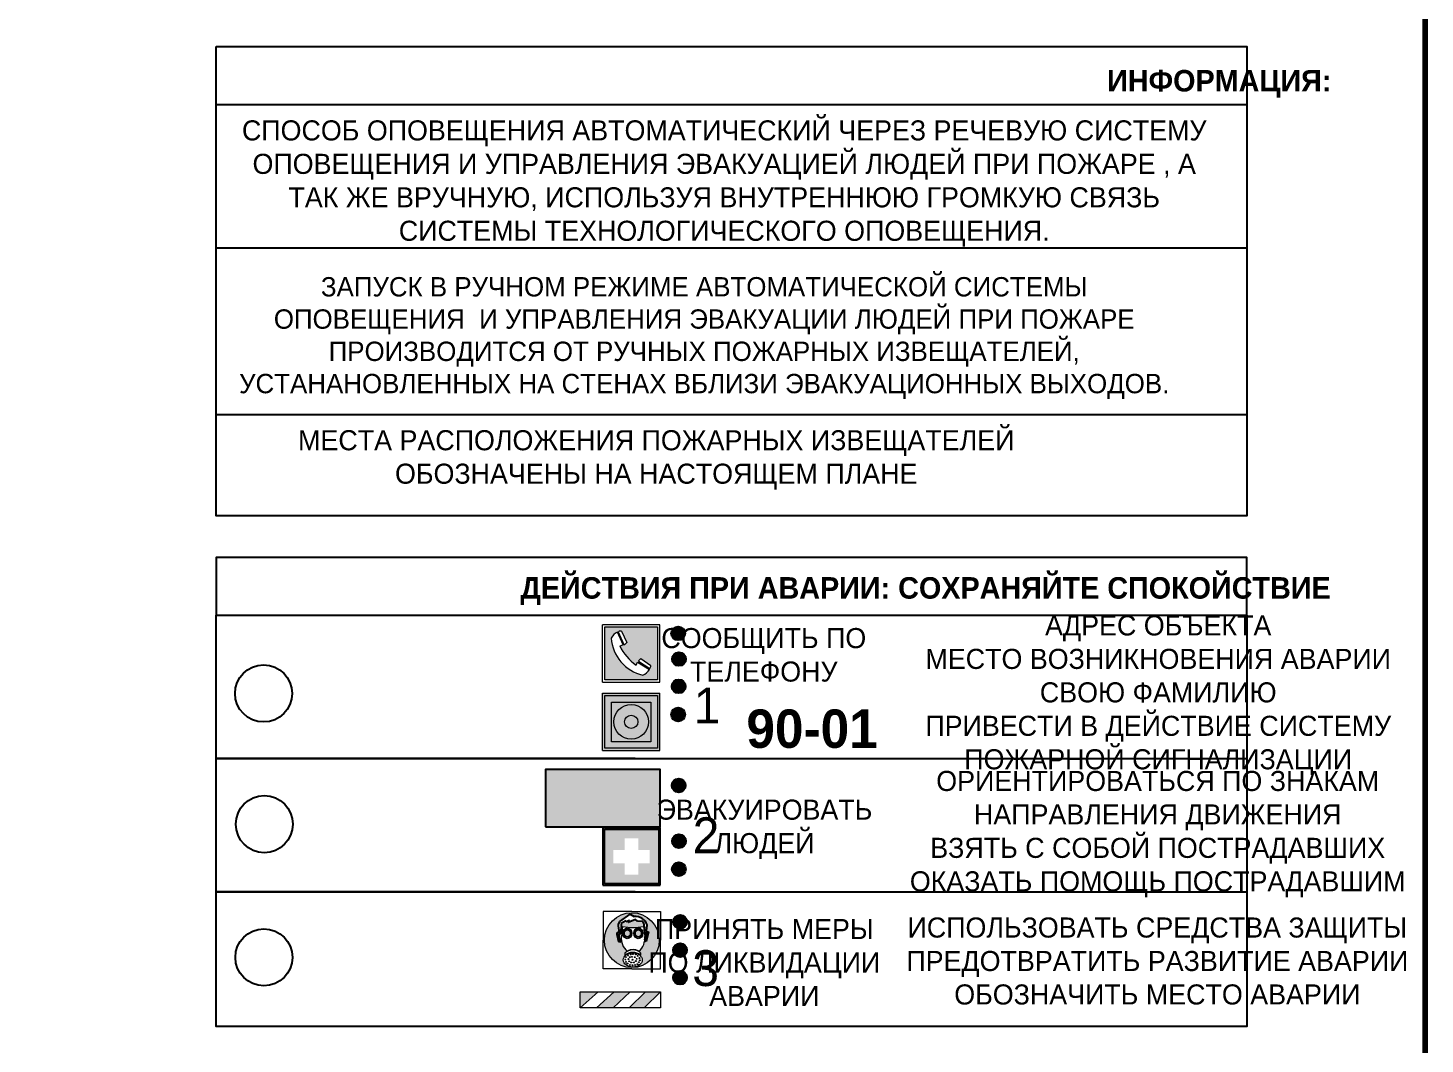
# Model space of a CAD drawing. Header units: millimetres. Extents: x 13810 to 67229, y 12374 to 21950.
# Drawn here: x 38926.6 to 39121.5, y 18792.4 to 18934.2 of the extents above; entities that cross this region are included whole.
import ezdxf

# ---------------------------------------------------------------- set-up
doc = ezdxf.new("R2010")
doc.units = ezdxf.units.MM
doc.styles.add('обычный', font='arial.ttf')

# ---------------------------------------------------------------- blocks, each defined once
blk = doc.blocks.new('A$C38D26F80')
h = blk.add_hatch(color=5)
h.dxf.hatch_style = 1
h.paths.add_polyline_path([(-8.77, -4.48, 1), (-0.19, -4.48, 1)])
h.paths.add_polyline_path([(-6.75, -3.58), (-6.75, -3.31), (-6.62, -3.22), (-6.5, -3.22), (-6.42, -3.3), (-6.39, -3.28), (-6.59, -2.23), (-6.59, -2.01), (-6.38, -1.58), (-4.76, -0.4), (-4.13, -0.79, -0.362848), (-2.1, -2.1, -0.201049), (-2.17, -2.48, 0.085434), (-2.26, -3.13), (-1.9, -3.16), (-2.25, -4.7), (-2.4, -4.59), (-2.43, -4.34), (-2.36, -4.34), (-2.14, -3.34), (-2.47, -3.42), (-2.58, -1.95), (-2.77, -1.58), (-3.58, -1.52), (-3.92, -1.26), (-5.05, -1.73), (-4.87, -1.39), (-5.41, -1.6), (-5.41, -1.46), (-6.13, -1.87), (-6.18, -3.5), (-6.56, -3.47), (-6.37, -4.59), (-6.16, -4.43), (-6.16, -4.66), (-6.36, -4.79), (-6.37, -4.8), (-6.51, -4.76)], flags=16)
h.paths.add_polyline_path([(-6.51, -4.76), (-6.36, -4.79), (-6.37, -4.8)], flags=0)
h.paths.add_polyline_path([(-5.92, -2.34, 0.089508), (-2.67, -2.35), (-2.48, -3.88, -0.268602), (-3.4, -6.18, 0.262449), (-5.2, -6.18, -0.268602), (-6.11, -3.88)], flags=16)
edge = h.paths.add_edge_path(flags=16)
edge.add_ellipse((-5.19, -3.41), major_axis=(0, 0.842), ratio=0.848992, start_angle=0, end_angle=360)
edge = h.paths.add_edge_path(flags=0)
edge.add_ellipse((-5.19, -3.39), major_axis=(0, 0.665), ratio=0.853798, start_angle=0, end_angle=360)
edge = h.paths.add_edge_path(flags=0)
edge.add_ellipse((-5.19, -3.4), major_axis=(0, 0.528), ratio=0.864094, start_angle=0, end_angle=360)
edge = h.paths.add_edge_path(flags=16)
edge.add_ellipse((-3.47, -3.4), major_axis=(0, 0.842), ratio=0.848992, start_angle=0, end_angle=360)
h.paths.add_polyline_path([(-3.13, -6.45), (-3.13, -6.84, 0.383174), (-5.57, -6.85), (-5.57, -6.49, -0.369952)], flags=16)
edge = h.paths.add_edge_path(flags=0)
edge.add_ellipse((-3.47, -3.39), major_axis=(0, 0.665), ratio=0.853798, start_angle=0, end_angle=360)
edge = h.paths.add_edge_path(flags=0)
edge.add_ellipse((-3.47, -3.4), major_axis=(0, 0.528), ratio=0.864094, start_angle=0, end_angle=360)
edge = h.paths.add_edge_path(flags=16)
edge.add_ellipse((-4.34, -7.57), major_axis=(-1.48, 0), ratio=0.744955, start_angle=0, end_angle=360)
h.paths.add_polyline_path([(-5.01, -6.85, -1), (-5.15, -6.85, -1)], flags=0)
h.paths.add_polyline_path([(-5.33, -7.14, -1), (-5.47, -7.14, -1)], flags=0)
h.paths.add_polyline_path([(-4.61, -6.71, -1), (-4.74, -6.71, -1)], flags=16)
h.paths.add_polyline_path([(-5.43, -7.51, -1), (-5.57, -7.51, -1)], flags=0)
h.paths.add_polyline_path([(-4.26, -6.67, -1), (-4.4, -6.67, -1)], flags=16)
h.paths.add_polyline_path([(-4.74, -7.14, -1), (-4.88, -7.14, -1)], flags=0)
h.paths.add_polyline_path([(-4.93, -7.43, -1), (-5.07, -7.43, -1)], flags=0)
h.paths.add_polyline_path([(-4.41, -7.07, -1), (-4.54, -7.07, -1)], flags=0)
h.paths.add_polyline_path([(-5.33, -7.87, -1), (-5.46, -7.87, -1)], flags=0)
h.paths.add_polyline_path([(-3.8, -6.71, -1), (-3.94, -6.71, -1)], flags=16)
h.paths.add_polyline_path([(-4.85, -7.78, -1), (-4.98, -7.78, -1)], flags=0)
h.paths.add_polyline_path([(-3.96, -7.14, -1), (-4.1, -7.14, -1)], flags=0)
h.paths.add_polyline_path([(-4.33, -7.53, -1), (-4.47, -7.53, -1)], flags=0)
h.paths.add_polyline_path([(-5.09, -8.12, -1), (-5.23, -8.12, -1)], flags=0)
h.paths.add_polyline_path([(-3.5, -6.94, -1), (-3.64, -6.94, -1)], flags=0)
h.paths.add_polyline_path([(-4.54, -7.97, -1), (-4.68, -7.97, -1)], flags=0)
h.paths.add_polyline_path([(-3.66, -7.39, -1), (-3.8, -7.39, -1)], flags=0)
h.paths.add_polyline_path([(-4.73, -8.35, -1), (-4.86, -8.35, -1)], flags=0)
h.paths.add_polyline_path([(-4.09, -7.96, -1), (-4.23, -7.96, -1)], flags=0)
h.paths.add_polyline_path([(-3.77, -7.74, -1), (-3.91, -7.74, -1)], flags=0)
h.paths.add_polyline_path([(-3.22, -7.27, -1), (-3.35, -7.27, -1)], flags=0)
h.paths.add_polyline_path([(-4.34, -8.4, -1), (-4.47, -8.4, -1)], flags=0)
h.paths.add_polyline_path([(-3.16, -7.61, -1), (-3.3, -7.61, -1)], flags=0)
h.paths.add_polyline_path([(-3.9, -8.35, -1), (-4.04, -8.35, -1)], flags=0)
h.paths.add_polyline_path([(-3.32, -7.91, -1), (-3.46, -7.91, -1)], flags=0)
h.paths.add_polyline_path([(-3.55, -8.23, -1), (-3.69, -8.23, -1)], flags=0)
at = {"color": 5, "lineweight": 5}
for p, q in [((-4.48, 0), (-8.96, 0)), ((-8.96, 0), (-8.96, -4.48)), ((-4.48, 0), (0, 0)), ((0, 0), (0, -4.48)), ((-6.59, -2.01), (-6.38, -1.58)), ((-6.59, -2.23), (-6.59, -2.01)), ((-6.38, -1.58), (-4.76, -0.4)), ((-6.13, -1.87), (-6.18, -3.5)), ((-5.41, -1.46), (-6.13, -1.87)), ((-4.87, -1.39), (-5.41, -1.6)), ((-5.41, -1.6), (-5.41, -1.46)), ((-3.92, -1.26), (-5.05, -1.73)), ((-5.05, -1.73), (-4.87, -1.39)), ((-4.76, -0.4), (-4.13, -0.79)), ((-3.58, -1.52), (-3.92, -1.26)), ((-2.77, -1.58), (-3.58, -1.52)), ((-2.58, -1.95), (-2.77, -1.58)), ((-2.47, -3.42), (-2.58, -1.95)), ((-6.75, -3.31), (-6.62, -3.22)), ((-6.75, -3.58), (-6.75, -3.31)), ((-6.51, -4.76), (-6.75, -3.58)), ((-6.62, -3.22), (-6.5, -3.22)), ((-6.39, -3.28), (-6.59, -2.23)), ((-6.18, -3.5), (-6.56, -3.47)), ((-6.56, -3.47), (-6.37, -4.59)), ((-6.5, -3.22), (-6.42, -3.3)), ((-6.42, -3.3), (-6.39, -3.28)), ((-5.92, -2.34), (-6.11, -3.88)), ((-2.67, -2.34), (-2.48, -3.88)), ((-2.14, -3.34), (-2.47, -3.42)), ((-2.43, -4.34), (-2.4, -4.59)), ((-2.43, -4.34), (-2.36, -4.34)), ((-2.36, -4.34), (-2.14, -3.34)), ((-1.9, -3.16), (-2.26, -3.13)), ((-2.25, -4.7), (-1.9, -3.16)), ((-8.96, -8.96), (-8.96, -4.48)), ((-6.37, -4.8), (-6.51, -4.76)), ((-6.37, -4.59), (-6.16, -4.43)), ((-6.16, -4.66), (-6.37, -4.8)), ((-6.16, -4.43), (-6.16, -4.66)), ((-5.57, -6.49), (-5.57, -6.85)), ((-3.13, -6.45), (-3.13, -6.84)), ((-2.4, -4.59), (-2.25, -4.7)), ((0, -8.96), (0, -4.48)), ((-4.48, -8.96), (-8.96, -8.96)), ((-4.48, -8.96), (0, -8.96))]:
    blk.add_line(p, q, dxfattribs=at)
at = {"color": 5}
for p, q in [((-6.59, -2.01), (-6.38, -1.58)), ((-6.59, -2.23), (-6.59, -2.01)), ((-6.38, -1.58), (-4.76, -0.4)), ((-6.13, -1.87), (-6.18, -3.5)), ((-5.41, -1.46), (-6.13, -1.87)), ((-4.87, -1.39), (-5.41, -1.6)), ((-5.41, -1.6), (-5.41, -1.46)), ((-3.92, -1.26), (-5.05, -1.73)), ((-5.05, -1.73), (-4.87, -1.39)), ((-4.76, -0.4), (-4.13, -0.79)), ((-3.58, -1.52), (-3.92, -1.26)), ((-2.77, -1.58), (-3.58, -1.52)), ((-2.58, -1.95), (-2.77, -1.58)), ((-2.47, -3.42), (-2.58, -1.95)), ((-6.75, -3.31), (-6.62, -3.22)), ((-6.75, -3.58), (-6.75, -3.31)), ((-6.51, -4.76), (-6.75, -3.58)), ((-6.62, -3.22), (-6.5, -3.22)), ((-6.39, -3.28), (-6.59, -2.23)), ((-6.18, -3.5), (-6.56, -3.47)), ((-6.56, -3.47), (-6.37, -4.59)), ((-6.5, -3.22), (-6.42, -3.3)), ((-6.42, -3.3), (-6.39, -3.28)), ((-2.14, -3.34), (-2.47, -3.42)), ((-2.4, -4.59), (-2.43, -4.34)), ((-2.43, -4.34), (-2.36, -4.34)), ((-2.36, -4.34), (-2.14, -3.34)), ((-2.26, -3.13), (-1.9, -3.16)), ((-1.9, -3.16), (-2.25, -4.7)), ((-6.37, -4.8), (-6.51, -4.76)), ((-6.36, -4.79), (-6.51, -4.76)), ((-6.37, -4.59), (-6.16, -4.43)), ((-6.16, -4.66), (-6.37, -4.8)), ((-6.16, -4.66), (-6.36, -4.79)), ((-6.16, -4.43), (-6.16, -4.66)), ((-2.25, -4.7), (-2.4, -4.59))]:
    blk.add_line(p, q, dxfattribs=at)
at = {"color": 5, "lineweight": 5}
for centre, radius in [((-4.48, -4.48), 4.29), ((-5.5, -7.51), 0.0678), ((-5.4, -7.14), 0.0678), ((-5.4, -7.87), 0.0678), ((-5.16, -8.12), 0.0678), ((-5.08, -6.85), 0.0678), ((-5, -7.43), 0.0678), ((-4.91, -7.78), 0.0678), ((-4.81, -7.14), 0.0678), ((-4.79, -8.35), 0.0678), ((-4.67, -6.71), 0.0678), ((-4.61, -7.97), 0.0678), ((-4.47, -7.07), 0.0678), ((-4.4, -7.53), 0.0678), ((-4.4, -8.4), 0.0678), ((-4.33, -6.67), 0.0678), ((-4.16, -7.96), 0.0678), ((-4.03, -7.14), 0.0678), ((-3.97, -8.35), 0.0678), ((-3.87, -6.71), 0.0678), ((-3.84, -7.74), 0.0678), ((-3.73, -7.39), 0.0678), ((-3.62, -8.23), 0.0678), ((-3.57, -6.94), 0.0678), ((-3.39, -7.91), 0.0678), ((-3.28, -7.27), 0.0678), ((-3.23, -7.61), 0.0678)]:
    blk.add_circle(centre, radius, dxfattribs=at)
at = {"color": 5}
for centre, radius, start, end in [((-3.89, -2.66), 1.88, 17.387, 97.1599), ((-2.6, -2.2), 0.511, 326.3906, 11.8614), ((-0.35, -3.07), 1.91, 162.2553, 181.7878)]:
    blk.add_arc(centre, radius, start, end, dxfattribs=at)
at = {"color": 5, "lineweight": 5}
for centre, radius, start, end in [((-2.6, -2.2), 0.513, 326.4781, 11.7739), ((-3.66, -4.24), 2.47, 171.573, 231.7124), ((-4.28, 6.66), 9.15, 259.6987, 280.1569), ((-4.93, -4.24), 2.47, 308.2876, 8.427), ((-0.47, -3.05), 1.79, 161.5846, 182.4584), ((-4.33, -7.88), 1.87, 50.358, 131.5662), ((-4.34, -8.2), 1.82, 48.4943, 132.3565), ((-4.3, -7.78), 1.83, 60.5889, 119.4111)]:
    blk.add_arc(centre, radius, start, end, dxfattribs=at)
for centre, major_axis, ratio in [((-5.19, -3.41), (0, 0.842), 0.848992), ((-5.19, -3.39), (0, 0.665), 0.853798), ((-5.19, -3.4), (0, 0.528), 0.864094), ((-3.47, -3.4), (0, 0.842), 0.848992), ((-3.47, -3.39), (0, 0.665), 0.853798), ((-3.47, -3.4), (0, 0.528), 0.864094), ((-4.34, -7.57), (-1.48, 0), 0.744955)]:
    blk.add_ellipse(centre, major_axis=major_axis, ratio=ratio, dxfattribs=at)
blk = doc.blocks.new('A$C47DD6509')
at = {"lineweight": 5}
for points in [[(-8.69, 0), (-11.19, 0), (-11.19, -2.22)], [(-4.22, 0), (-6.45, 0), (-8.91, -2.22), (-6.61, -2.22)], [(0, 0), (-2.09, 0), (-4.36, -2.22), (-2.29, -2.22)]]:
    blk.add_hatch(color=242, dxfattribs=at).paths.add_polyline_path(points)
at = {"color": 242, "lineweight": 5}
for p, q in [((-11.19, -2.22), (-8.69, 0)), ((-11.19, -2.22), (-11.19, 0)), ((-11.19, 0), (-8.69, 0)), ((-11.19, 0), (0, 0)), ((-8.91, -2.22), (-6.45, 0)), ((-6.61, -2.22), (-4.22, 0)), ((-4.36, -2.22), (-2.09, 0)), ((-2.29, -2.22), (0, 0)), ((0, 0), (0, -2.22)), ((0, -2.22), (-11.19, -2.22))]:
    blk.add_line(p, q, dxfattribs=at)
blk = doc.blocks.new('A$C32E8229D')
at = {"true_color": 0xffffff}
blk.add_hatch(color=7, dxfattribs=at).paths.add_polyline_path([(0, 0), (0, -8), (16, -8), (16, 0)])
h = blk.add_hatch(color=126)
h.paths.add_polyline_path([(0.2, -0.2), (15.8, -0.2), (15.8, -7.8), (0.2, -7.8)])
h.paths.add_polyline_path([(13.49, -2.05), (12.08, -2.05), (11.37, -2.63, 0.162397), (11.29, -2.84), (11.29, -3.63), (10.35, -3.63), (10.35, -4.05), (11.68, -4.05), (11.68, -3.48), (12.26, -4.28), (11.29, -5.1), (11.29, -6.78), (11.85, -6.78), (11.85, -5.44), (12.8, -4.64), (12.8, -5.94), (14.46, -5.94), (14.46, -5.39), (13.45, -5.39), (13.45, -3.97), (12.46, -2.59), (13.15, -2.59), (13.69, -3.34), (14.18, -3)], flags=16)
h.paths.add_polyline_path([(10.74, -1.82, 1), (11.8, -1.82, 1)], flags=16)
h.paths.add_polyline_path([(9.39, -3.59), (5.99, -3.59), (6.56, -3.03), (5.91, -3.03), (5.1, -3.83), (5.91, -4.64), (6.56, -4.64), (5.99, -4.09), (9.39, -4.09)], flags=16)
h.paths.add_polyline_path([(4.29, -1.08), (1.72, -1.08), (1.72, -6.6), (4.29, -6.6)], flags=16)
at = {"color": 126}
blk.add_lwpolyline([(16, -8), (0, -8), (0, 0), (16, 0)], close=True, dxfattribs=at)
blk = doc.blocks.new('A$C18900ED3')
h = blk.add_hatch(color=126)
h.paths.add_polyline_path([(-0.18, -0.18), (-7.02, -0.18), (-7.02, -7.02), (-0.18, -7.02)])
h.paths.add_polyline_path([(-5.89, -4.46), (-5.89, -2.77), (-4.46, -2.77), (-4.46, -1.31), (-2.77, -1.31), (-2.77, -2.77), (-1.33, -2.77), (-1.33, -4.46), (-2.77, -4.46), (-2.77, -5.89), (-4.46, -5.89), (-4.46, -4.46)], flags=16)
at = {"color": 126}
for p, q in [((-7.2, 0), (-7.2, -7.2)), ((0, 0), (-7.2, 0)), ((0, -7.2), (0, 0)), ((-7.02, -7.02), (-7.02, -0.18)), ((-7.02, -0.18), (-0.18, -0.18)), ((-0.18, -0.18), (-0.18, -7.02)), ((-7.2, -7.2), (0, -7.2)), ((-0.18, -7.02), (-7.02, -7.02))]:
    blk.add_line(p, q, dxfattribs=at)
blk = doc.blocks.new('A$C456E1F9C')
at = {"lineweight": 5}
h = blk.add_hatch(color=242, dxfattribs=at)
h.paths.add_polyline_path([(0.51, -1.47), (0.51, -13.26), (12.29, -13.26), (12.29, -1.47)])
h.paths.add_polyline_path([(5.42, -4.95, -0.254479), (4.78, -5.4), (3.52, -2.53, -0.209735), (4.23, -2.4)], flags=16)
h.paths.add_polyline_path([(8.53, -8.6), (10.87, -10.17), (10.54, -10.76), (8.03, -9.13, -0.192251)], flags=16)
h.paths.add_polyline_path([(4.61, -5.49, 0.005518), (3.87, -5.72, 0.128647), (7.49, -10.01, 0.00809), (7.83, -9.33), (10.47, -10.97, -0.16736), (8.99, -12.25, -0.327862), (1.95, -3.95, -0.166952), (3.36, -2.62)], flags=16)
at = {"color": 242, "lineweight": 5}
for p, q in [((0, -13.77), (0, -0.97)), ((12.8, -0.97), (0, -0.97)), ((4.61, -5.49), (3.36, -2.62)), ((3.52, -2.53), (4.78, -5.4)), ((4.23, -2.4), (5.42, -4.95)), ((12.8, -13.77), (12.8, -0.97)), ((7.83, -9.33), (10.47, -10.97)), ((8.03, -9.13), (10.54, -10.76)), ((10.81, -10.12), (8.53, -8.6)), ((10.54, -10.76), (10.8, -10.3)), ((10.8, -10.3), (10.81, -10.12)), ((0, -13.77), (12.8, -13.77))]:
    blk.add_line(p, q, dxfattribs=at)
blk.add_lwpolyline([(0.51, -1.47), (12.29, -1.47), (12.29, -13.26), (0.51, -13.26)], close=True, dxfattribs=at)
for centre, radius, start, end in [((4.59, -5.34), 2.99, 114.2845, 152.1974), ((4.02, -3.27), 0.891, 76.3284, 123.7092), ((11.12, -3.31), 9.19, 183.9915, 256.6009), ((14.98, -39.1), 35.17, 107.1487, 108.4135), ((13.86, -0.94), 11.08, 205.5536, 234.8762), ((4.68, -4.59), 0.824, 276.9621, 334.0723), ((-13.31, 0.8), 23.44, 332.5487, 334.4027), ((8.94, -9.5), 0.989, 114.4092, 157.9388), ((7.87, -9.46), 3, 291.9291, 329.9329)]:
    blk.add_arc(centre, radius, start, end, dxfattribs=at)
blk = doc.blocks.new('A$C54414219')
at = {"true_color": 0xffffff}
h = blk.add_hatch(color=7, dxfattribs=at)
h.paths.add_polyline_path([(2.39, -9.45), (2.39, -18.3), (11.23, -18.3), (11.23, -9.45)], flags=0)
h.paths.add_polyline_path([(10.71, -13.87, -1), (2.92, -13.87, -1)], flags=0)
h.paths.add_polyline_path([(8.3, -13.87, -1), (5.33, -13.87, -1)], flags=0)
h.paths.add_polyline_path([(0.41, -7.47), (0.41, -20.27), (13.21, -20.27), (13.21, -7.47)])
h.paths.add_polyline_path([(0.92, -19.77), (12.71, -19.77), (12.71, -7.98), (0.92, -7.98)], flags=16)
h.paths.add_polyline_path([(11.23, -9.45), (11.23, -18.3), (2.39, -18.3), (2.39, -9.45)], flags=0)
at = {"lineweight": 5}
h = blk.add_hatch(color=242, dxfattribs=at)
h.paths.add_polyline_path([(12.71, -7.98), (0.92, -7.98), (0.92, -19.77), (12.71, -19.77)])
h.paths.add_polyline_path([(11.23, -18.3), (2.39, -18.3), (2.39, -9.45), (11.23, -9.45)], flags=16)
h.paths.add_polyline_path([(10.71, -13.87, -1), (2.92, -13.87, -1)], flags=0)
h.paths.add_polyline_path([(8.3, -13.87, -1), (5.33, -13.87, -1)], flags=0)
at = {"true_color": 0xffffff}
h = blk.add_hatch(color=7, dxfattribs=at)
h.paths.add_polyline_path([(2.39, -9.45), (2.39, -18.3), (11.23, -18.3), (11.23, -9.45)])
h.paths.add_polyline_path([(10.71, -13.87, -1), (2.92, -13.87, -1)], flags=16)
h.paths.add_polyline_path([(8.3, -13.87, -1), (5.33, -13.87, -1)], flags=0)
at = {"lineweight": 5}
h = blk.add_hatch(color=242, dxfattribs=at)
h.paths.add_polyline_path([(2.92, -13.87, 1), (10.71, -13.87, 1)])
h.paths.add_polyline_path([(8.3, -13.87, -1), (5.33, -13.87, -1)], flags=16)
at = {"color": 242, "lineweight": 5}
for p, q in [((0.41, -20.27), (0.41, -7.47)), ((0.41, -7.47), (13.21, -7.47)), ((0.41, -7.47), (13.21, -7.47)), ((13.21, -20.27), (13.21, -7.47)), ((0.41, -20.27), (13.21, -20.27))]:
    blk.add_line(p, q, dxfattribs=at)
for points in [[(0.92, -7.98), (12.71, -7.98), (12.71, -19.77), (0.92, -19.77)], [(2.39, -9.45), (11.23, -9.45), (11.23, -18.3), (2.39, -18.3)]]:
    blk.add_lwpolyline(points, close=True, dxfattribs=at)
for radius in [3.89, 1.49]:
    blk.add_circle((6.81, -13.87), radius, dxfattribs=at)

msp = doc.modelspace()

# ---------------------------------------------------------------- hatches: boundary and pattern name
at = {"lineweight": 0}
h = msp.add_hatch(color=256, dxfattribs=at)
h.dxf.hatch_style = 1
h.paths.add_polyline_path([(39016.33, 18849.72, 1), (39018.26, 18849.72, 1)])
h = msp.add_hatch(color=256, dxfattribs=at)
h.dxf.hatch_style = 1
h.paths.add_polyline_path([(39016.43, 18846.14, 1), (39018.36, 18846.14, 1)])
h = msp.add_hatch(color=256, dxfattribs=at)
h.dxf.hatch_style = 1
h.paths.add_polyline_path([(39016.39, 18842.33, 1), (39018.33, 18842.33, 1)])
h = msp.add_hatch(color=256, dxfattribs=at)
h.dxf.hatch_style = 1
h.paths.add_polyline_path([(39016.31, 18838.4, 1), (39018.24, 18838.4, 1)])
h = msp.add_hatch(color=256, dxfattribs=at)
h.dxf.hatch_style = 1
h.paths.add_polyline_path([(39016.4, 18828.51, 1), (39018.33, 18828.51, 1)])
h = msp.add_hatch(color=256, dxfattribs=at)
h.dxf.hatch_style = 1
h.paths.add_polyline_path([(39016.44, 18820.73, 1), (39018.37, 18820.73, 1)])
h = msp.add_hatch(color=256, dxfattribs=at)
h.dxf.hatch_style = 1
h.paths.add_polyline_path([(39016.43, 18816.83, 1), (39018.36, 18816.83, 1)])
h = msp.add_hatch(color=256, dxfattribs=at)
h.dxf.hatch_style = 1
h.paths.add_polyline_path([(39016.59, 18809.48, 1), (39018.52, 18809.48, 1)])
h = msp.add_hatch(color=256, dxfattribs=at)
h.dxf.hatch_style = 1
h.paths.add_polyline_path([(39016.58, 18805.53, 1), (39018.51, 18805.53, 1)])
h = msp.add_hatch(color=256, dxfattribs=at)
h.dxf.hatch_style = 1
h.paths.add_polyline_path([(39016.58, 18801.7, 1), (39018.52, 18801.7, 1)])

# ---------------------------------------------------------------- linework, layer by layer
at = {"color": 2, "lineweight": 100}
msp.add_lwpolyline([(38521.46, 19086.41), (39121.46, 19086.41), (39121.46, 18691.41), (38521.46, 18691.41)], close=True, dxfattribs=at)
at = {"color": 0}
msp.add_lwpolyline([(38952.85, 18931.57), (39096.61, 18931.57), (39096.61, 18866.12), (38952.85, 18866.12)], close=True, dxfattribs=at)
for points in [[(38952.85, 18923.52), (39096.61, 18923.52)], [(38952.85, 18903.52), (39096.61, 18903.52)], [(38952.85, 18880.27), (39096.61, 18880.27)]]:
    msp.add_lwpolyline(points, dxfattribs=at)
for points in [[(38952.85, 18852.26), (39096.61, 18852.26), (39096.61, 18860.31), (38952.85, 18860.31)], [(38952.85, 18852.26), (39096.61, 18852.26), (39096.61, 18794.86), (38952.85, 18794.86)]]:
    msp.add_lwpolyline(points, close=True)
for points in [[(39011.27, 18832.26), (38952.85, 18832.26), (39096.61, 18832.26)], [(39011.27, 18813.69), (38952.85, 18813.69), (39096.61, 18813.69)]]:
    msp.add_lwpolyline(points)
for centre, radius in [((39017.29, 18849.72), 0.966), ((39017.4, 18846.14), 0.966), ((38959.47, 18841.34), 3.98), ((39017.36, 18842.33), 0.966), ((39017.28, 18838.4), 0.966), ((39017.36, 18828.51), 0.966), ((38959.57, 18823.11), 3.98), ((39017.4, 18820.73), 0.966), ((39017.39, 18816.83), 0.966), ((39017.55, 18809.48), 0.966), ((38959.51, 18804.53), 3.98), ((39017.55, 18805.53), 0.966), ((39017.55, 18801.7), 0.966)]:
    msp.add_circle(centre, radius)

# ---------------------------------------------------------------- block references
for name, p, xscale, yscale, zscale in [('A$C456E1F9C', (39006.74, 18851.54), 0.625, 0.625, 0.625), ('A$C54414219', (39006.48, 18846.05), 0.625, 0.625, 0.625), ('A$C18900ED3', (39014.8, 18822.59), 1.111111111007631, 1.111111111007631, 1.111111111007631), ('A$C38D26F80', (39014.83, 18810.92), 0.8928571427240968, 0.8928571427240968, 0.8928571427240968)]:
    msp.add_blockref(name, p, dxfattribs=dict(xscale=xscale, yscale=yscale, zscale=zscale))
at = {"xscale": -1}
msp.add_blockref('A$C32E8229D', (39014.8, 18830.74), dxfattribs=at)
at = {"color": 242, "true_color": 0xc1121c}
msp.add_blockref('A$C47DD6509', (39014.82, 18799.7), dxfattribs=at)

# ---------------------------------------------------------------- texts
at = {"lineweight": 0, "attachment_point": 5, "style": 'обычный'}
for s, insert, char_height, width in [('{\\fProxima Nova Rg|b1|i0|c204|p2;ИНФОРМАЦИЯ:\\H1.1997x; }', (39092.75, 18926.38), 3, 175.1736), ('{\\fProxima Nova Rg|b0|i0|c204|p2;СПОСОБ ОПОВЕЩЕНИЯ АВТОМАТИЧЕСКИЙ ЧЕРЕЗ РЕЧЕВУЮ СИСТЕМУ ОПОВЕЩЕНИЯ И УПРАВЛЕНИЯ ЭВАКУАЦИЕЙ ЛЮДЕЙ ПРИ ПОЖАРЕ , А ТАК ЖЕ ВРУЧНУЮ, ИСПОЛЬЗУЯ ВНУТРЕННЮЮ ГРОМКУЮ СВЯЗЬ СИСТЕМЫ ТЕХНОЛОГИЧЕСКОГО ОПОВЕЩЕНИЯ.}', (39023.71, 18912.48), 2.8, 137.0334), ('{\\fProxima Nova Rg|b0|i0|c204|p2;\\P\\pt8.1;ЗАПУСК В РУЧНОМ РЕЖИМЕ АВТОМАТИЧЕСКОЙ СИСТЕМЫ ОПОВЕЩЕНИЯ  И УПРАВЛЕНИЯ ЭВАКУАЦИИ ЛЮДЕЙ ПРИ ПОЖАРЕ ПРОИЗВОДИТСЯ ОТ РУЧНЫХ ПОЖАРНЫХ ИЗВЕЩАТЕЛЕЙ, УСТАНАНОВЛЕННЫХ НА СТЕНАХ ВБЛИЗИ ЭВАКУАЦИОННЫХ ВЫХОДОВ. }', (39020.92, 18893.18), 2.7, 131.4512), ('\\pt8.4;{\\fProxima Nova Rg|b0|i0|c204|p2;\\PМЕСТА РАСПОЛОЖЕНИЯ ПОЖАРНЫХ ИЗВЕЩАТЕЛЕЙ ОБОЗНАЧЕНЫ НА НАСТОЯЩЕМ ПЛАНЕ}', (39014.23, 18876.26), 2.8, 118.5618), ('{\\fProxima Nova Rg|b1|i0|c204|p2;ДЕЙСТВИЯ ПРИ АВАРИИ: СОХРАНЯЙТЕ СПОКОЙСТВИЕ\\H1.6644x; }', (39051.79, 18855.63), 3, 175.1736), ('\\pi-8.4,l8.4,t8.4;{\\fProxima Nova Rg|b0|i0|c204|p2;АДРЕС ОБЪЕКТА\\PМЕСТО ВОЗНИКНОВЕНИЯ АВАРИИ\\PСВОЮ ФАМИЛИЮ\\PПРИВЕСТИ В ДЕЙСТВИЕ СИСТЕМУ \\PПОЖАРНОЙ СИГНАЛИЗАЦИИ}', (39084.24, 18841.09), 2.8, 126.6484), ('{\\fProxima Nova Rg|b0|i0|c204|p2;СООБЩИТЬ ПО \\PТЕЛЕФОНУ}', (39029.23, 18846.71), 2.8, 126.6484), ('{\\fProxima Nova Rg|b0|i0|c204|p2;1\\H1.1667x; }', (39021.33, 18839.65), 5, 126.6484), ('{\\fProxima Nova Rg|b1|i0|c204|p2;\\H1.0714x;90-01\\fProxima Nova Rg|b0|i0|c204|p2;\\H0.93331x; \\H1.3449x; }', (39035.96, 18836.39), 5, 126.6484), ('\\pi-8.4,l8.4,t8.4;{\\fProxima Nova Rg|b0|i0|c204|p2;ОРИЕНТИРОВАТЬСЯ ПО ЗНАКАМ \\PНАПРАВЛЕНИЯ ДВИЖЕНИЯ\\PВЗЯТЬ С СОБОЙ ПОСТРАДАВШИХ\\PОКАЗАТЬ ПОМОЩЬ ПОСТРАДАВШИМ}', (39084.17, 18821.73), 2.8, 126.6484), ('{\\fProxima Nova Rg|b0|i0|c204|p2;ЭВАКУИРОВАТЬ \\PЛЮДЕЙ}', (39029.33, 18822.39), 2.8, 126.6484), ('{\\fProxima Nova Rg|b0|i0|c204|p2;2\\H1.1967x; }', (39021.18, 18821.56), 5, 126.6484), ('{\\fProxima Nova Rg|b0|i0|c204|p2;ПРИНЯТЬ МЕРЫ \\PПО ЛИКВИДАЦИИ \\PАВАРИИ}', (39029.3, 18803.81), 2.8, 126.6484), ('\\pi-8.4,l8.4,t8.4;{\\fProxima Nova Rg|b0|i0|c204|p2;ИСПОЛЬЗОВАТЬ СРЕДСТВА ЗАЩИТЫ \\PПРЕДОТВРАТИТЬ РАЗВИТИЕ АВАРИИ\\PОБОЗНАЧИТЬ МЕСТО АВАРИИ}', (39084.12, 18804), 2.8, 126.6484), ('{\\fProxima Nova Rg|b0|i0|c204|p2;3\\H1.1967x; }', (39021.12, 18802.99), 5, 126.6484)]:
    msp.add_mtext(s, dxfattribs=dict(at, insert=insert, char_height=char_height, width=width))

doc.saveas('drawing.dxf')
